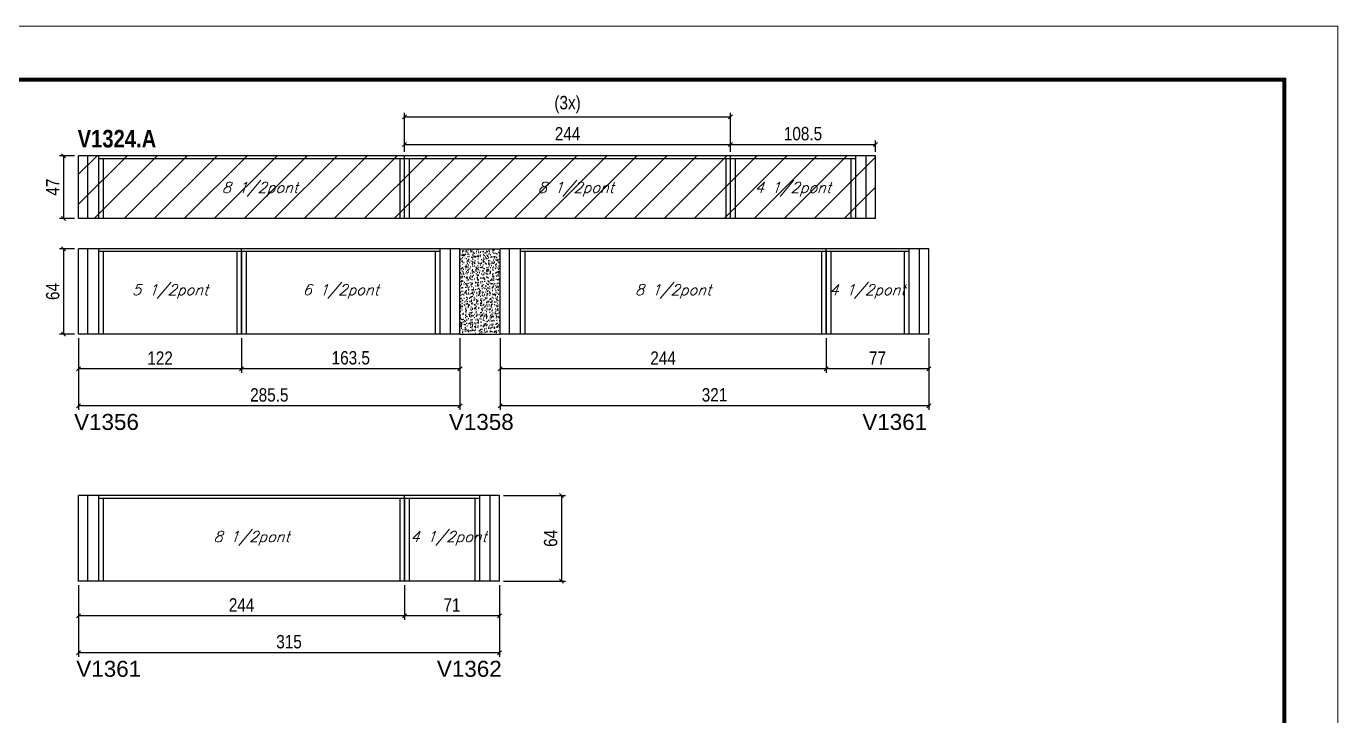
# Model space of a CAD drawing. Extents: x 3309 to 10384, y -2522 to 14608.
# Drawn here: x 5411 to 6393, y 7200 to 7716 of the extents above; entities that cross this region are included whole.
import ezdxf

# ---------------------------------------------------------------- set-up
doc = ezdxf.new("R2010")
doc.units = 0
doc.linetypes.add('DASHED', pattern=[0.75, 0.5, -0.25])
for name, color, linetype in [('5', 5, 'Continuous'), ('COTA', 241, 'Continuous'), ('NOMENCLATURA', 7, 'Continuous'), ('Painéis', 200, 'Continuous'), ('SARR_2.2x7', 40, 'Continuous'), ('SARR_3.5x7', 81, 'Continuous'), ('texto', 7, 'Continuous')]:
    doc.layers.add(name, color=color, linetype=linetype)
for name, color, linetype, lineweight in [('Folhas', 255, 'Continuous', 9), ('Hachura', 251, 'Continuous', 9), ('SARRAFO DE PRESSAO', 251, 'DASHED', 9)]:
    doc.layers.add(name, color=color, linetype=linetype, lineweight=lineweight)
doc.styles.add('COTA TECNICA', font='techl___.ttf', dxfattribs={"height": 10})
doc.styles.add('Romans', font='romans.shx')
doc.styles.get("Standard").update_dxf_attribs({"font": 'arial.ttf'})
doc.styles.add('TECNICA', font='techb___.ttf', dxfattribs={"height": 10})
doc.dimstyles.new('PAINEL', dxfattribs={"dimtxt": 10, "dimasz": 3, "dimexe": 3, "dimexo": 3, "dimgap": 3, "dimtad": 1, "dimdec": 1, "dimzin": 12, "dimdsep": 46, "dimtxsty": 'COTA TECNICA', "dimblk1": 'OBLIQUE', "dimblk2": 'OBLIQUE', "dimsah": 1, "dimcen": 0.9, "dimclrd": 4, "dimclre": 4, "dimclrt": 240, "dimadec": 1, "dimazin": 3, "dimtfac": 1, "dimtdec": 1, "dimtmove": 0, "dimatfit": 3, "dimfxl": 1, "dimtolj": 1, "dimtzin": 12, "dimarcsym": 0})

# ---------------------------------------------------------------- blocks, each defined once
blk = doc.blocks.new('9999999999')
at = {"layer": 'Folhas'}
blk.add_lwpolyline([(98138.98, 34190.21), (99623.98, 34190.21), (99623.98, 35240.21), (98138.98, 35240.21)], close=True, dxfattribs=at)
at = {"layer": 'Folhas', "color": 30, "const_width": 3}
blk.add_lwpolyline([(98213.98, 34230.21), (99583.98, 34230.21), (99583.98, 35200.21), (98213.98, 35200.21)], close=True, dxfattribs=at)
blk = doc.blocks.new('_Oblique')
at = {"color": 0, "linetype": 'ByBlock', "lineweight": -2}
blk.add_line((-0.5, -0.5), (0.5, 0.5), dxfattribs=at)
blk = doc.blocks.new('*D717')
at = {"layer": 'COTA', "color": 4, "linetype": 'ByBlock', "lineweight": -2, "transparency": 16777216}
for p, q in [((5572.31, 7482.89), (5572.31, 7456.97)), ((5735.81, 7482.89), (5735.81, 7456.97)), ((5735.81, 7459.97), (5572.31, 7459.97))]:
    blk.add_line(p, q, dxfattribs=at)
at = {"layer": 'Defpoints', "color": 0, "linetype": 'ByBlock', "transparency": 16777216}
for p in [(5572.31, 7485.89), (5735.81, 7485.89), (5572.31, 7459.97)]:
    blk.add_point(p, dxfattribs=at)
at = {"layer": 'COTA', "color": 4, "linetype": 'ByBlock', "lineweight": -2, "transparency": 16777216, "xscale": 3, "yscale": 3, "zscale": 3, "rotation": 180}
blk.add_blockref('_Oblique', (5572.31, 7459.97), dxfattribs=at)
at = {"layer": 'COTA', "color": 4, "linetype": 'ByBlock', "lineweight": -2, "transparency": 16777216, "xscale": 3, "yscale": 3, "zscale": 3}
blk.add_blockref('_Oblique', (5735.81, 7459.97), dxfattribs=at)
at = {"layer": 'COTA', "color": 240, "linetype": 'ByBlock', "transparency": 16777216, "insert": (5654.06, 7468.19), "char_height": 10, "attachment_point": 5, "style": 'COTA TECNICA'}
blk.add_mtext('\\A1;163.5', dxfattribs=at)
blk = doc.blocks.new('*D718')
at = {"layer": 'COTA', "color": 4, "linetype": 'ByBlock', "lineweight": -2, "transparency": 16777216}
for p, q in [((5450.31, 7482.89), (5450.31, 7456.97)), ((5572.31, 7482.89), (5572.31, 7456.97)), ((5572.31, 7459.97), (5450.31, 7459.97))]:
    blk.add_line(p, q, dxfattribs=at)
at = {"layer": 'Defpoints', "color": 0, "linetype": 'ByBlock', "transparency": 16777216}
for p in [(5450.31, 7485.89), (5572.31, 7485.89), (5450.31, 7459.97)]:
    blk.add_point(p, dxfattribs=at)
at = {"layer": 'COTA', "color": 4, "linetype": 'ByBlock', "lineweight": -2, "transparency": 16777216, "xscale": 3, "yscale": 3, "zscale": 3, "rotation": 180}
blk.add_blockref('_Oblique', (5450.31, 7459.97), dxfattribs=at)
at = {"layer": 'COTA', "color": 4, "linetype": 'ByBlock', "lineweight": -2, "transparency": 16777216, "xscale": 3, "yscale": 3, "zscale": 3}
blk.add_blockref('_Oblique', (5572.31, 7459.97), dxfattribs=at)
at = {"layer": 'COTA', "color": 240, "linetype": 'ByBlock', "transparency": 16777216, "insert": (5511.31, 7468.03), "char_height": 10, "attachment_point": 5, "style": 'COTA TECNICA'}
blk.add_mtext('\\A1;122', dxfattribs=at)
blk = doc.blocks.new('*D719')
at = {"layer": 'COTA', "color": 4, "linetype": 'ByBlock', "lineweight": -2, "transparency": 16777216}
for p, q in [((5450.31, 7482.89), (5450.31, 7429.27)), ((5735.81, 7482.89), (5735.81, 7429.27)), ((5735.81, 7432.27), (5450.31, 7432.27))]:
    blk.add_line(p, q, dxfattribs=at)
at = {"layer": 'Defpoints', "color": 0, "linetype": 'ByBlock', "transparency": 16777216}
for p in [(5450.31, 7485.89), (5735.81, 7485.89), (5450.31, 7432.27)]:
    blk.add_point(p, dxfattribs=at)
at = {"layer": 'COTA', "color": 4, "linetype": 'ByBlock', "lineweight": -2, "transparency": 16777216, "xscale": 3, "yscale": 3, "zscale": 3, "rotation": 180}
blk.add_blockref('_Oblique', (5450.31, 7432.27), dxfattribs=at)
at = {"layer": 'COTA', "color": 4, "linetype": 'ByBlock', "lineweight": -2, "transparency": 16777216, "xscale": 3, "yscale": 3, "zscale": 3}
blk.add_blockref('_Oblique', (5735.81, 7432.27), dxfattribs=at)
at = {"layer": 'COTA', "color": 240, "linetype": 'ByBlock', "transparency": 16777216, "insert": (5593.06, 7440.4), "char_height": 10, "attachment_point": 5, "style": 'COTA TECNICA'}
blk.add_mtext('\\A1;285.5', dxfattribs=at)
blk = doc.blocks.new('*D720')
at = {"layer": 'COTA', "color": 4, "linetype": 'ByBlock', "lineweight": -2, "transparency": 16777216}
for p, q in [((6009.81, 7482.89), (6009.81, 7456.97)), ((6086.81, 7482.89), (6086.81, 7456.97)), ((6086.81, 7459.97), (6009.81, 7459.97))]:
    blk.add_line(p, q, dxfattribs=at)
at = {"layer": 'Defpoints', "color": 0, "linetype": 'ByBlock', "transparency": 16777216}
for p in [(6009.81, 7485.89), (6086.81, 7485.89), (6009.81, 7459.97)]:
    blk.add_point(p, dxfattribs=at)
at = {"layer": 'COTA', "color": 4, "linetype": 'ByBlock', "lineweight": -2, "transparency": 16777216, "xscale": 3, "yscale": 3, "zscale": 3, "rotation": 180}
blk.add_blockref('_Oblique', (6009.81, 7459.97), dxfattribs=at)
at = {"layer": 'COTA', "color": 4, "linetype": 'ByBlock', "lineweight": -2, "transparency": 16777216, "xscale": 3, "yscale": 3, "zscale": 3}
blk.add_blockref('_Oblique', (6086.81, 7459.97), dxfattribs=at)
at = {"layer": 'COTA', "color": 240, "linetype": 'ByBlock', "transparency": 16777216, "insert": (6048.31, 7468.05), "char_height": 10, "attachment_point": 5, "style": 'COTA TECNICA'}
blk.add_mtext('\\A1;77', dxfattribs=at)
blk = doc.blocks.new('*D721')
at = {"layer": 'COTA', "color": 4, "linetype": 'ByBlock', "lineweight": -2, "transparency": 16777216}
for p, q in [((5765.81, 7482.89), (5765.81, 7456.97)), ((6009.81, 7482.89), (6009.81, 7456.97)), ((6009.81, 7459.97), (5765.81, 7459.97))]:
    blk.add_line(p, q, dxfattribs=at)
at = {"layer": 'Defpoints', "color": 0, "linetype": 'ByBlock', "transparency": 16777216}
for p in [(5765.81, 7485.89), (6009.81, 7485.89), (5765.81, 7459.97)]:
    blk.add_point(p, dxfattribs=at)
at = {"layer": 'COTA', "color": 4, "linetype": 'ByBlock', "lineweight": -2, "transparency": 16777216, "xscale": 3, "yscale": 3, "zscale": 3, "rotation": 180}
blk.add_blockref('_Oblique', (5765.81, 7459.97), dxfattribs=at)
at = {"layer": 'COTA', "color": 4, "linetype": 'ByBlock', "lineweight": -2, "transparency": 16777216, "xscale": 3, "yscale": 3, "zscale": 3}
blk.add_blockref('_Oblique', (6009.81, 7459.97), dxfattribs=at)
at = {"layer": 'COTA', "color": 240, "linetype": 'ByBlock', "transparency": 16777216, "insert": (5887.81, 7468.05), "char_height": 10, "attachment_point": 5, "style": 'COTA TECNICA'}
blk.add_mtext('\\A1;244', dxfattribs=at)
blk = doc.blocks.new('*D722')
at = {"layer": 'COTA', "color": 4, "linetype": 'ByBlock', "lineweight": -2, "transparency": 16777216}
for p, q in [((5765.81, 7482.89), (5765.81, 7429.27)), ((6086.81, 7482.89), (6086.81, 7429.27)), ((6086.81, 7432.27), (5765.81, 7432.27))]:
    blk.add_line(p, q, dxfattribs=at)
at = {"layer": 'Defpoints', "color": 0, "linetype": 'ByBlock', "transparency": 16777216}
for p in [(5765.81, 7485.89), (6086.81, 7485.89), (5765.81, 7432.27)]:
    blk.add_point(p, dxfattribs=at)
at = {"layer": 'COTA', "color": 4, "linetype": 'ByBlock', "lineweight": -2, "transparency": 16777216, "xscale": 3, "yscale": 3, "zscale": 3, "rotation": 180}
blk.add_blockref('_Oblique', (5765.81, 7432.27), dxfattribs=at)
at = {"layer": 'COTA', "color": 4, "linetype": 'ByBlock', "lineweight": -2, "transparency": 16777216, "xscale": 3, "yscale": 3, "zscale": 3}
blk.add_blockref('_Oblique', (6086.81, 7432.27), dxfattribs=at)
at = {"layer": 'COTA', "color": 240, "linetype": 'ByBlock', "transparency": 16777216, "insert": (5926.31, 7440.48), "char_height": 10, "attachment_point": 5, "style": 'COTA TECNICA'}
blk.add_mtext('\\A1;321', dxfattribs=at)
blk = doc.blocks.new('*D723')
at = {"layer": 'COTA', "color": 4, "linetype": 'ByBlock', "lineweight": -2, "transparency": 16777216}
for p, q in [((5694.31, 7298.11), (5694.31, 7272.2)), ((5765.31, 7298.11), (5765.31, 7272.2)), ((5765.31, 7275.2), (5694.31, 7275.2))]:
    blk.add_line(p, q, dxfattribs=at)
at = {"layer": 'Defpoints', "color": 0, "linetype": 'ByBlock', "transparency": 16777216}
for p in [(5694.31, 7301.11), (5765.31, 7301.11), (5694.31, 7275.2)]:
    blk.add_point(p, dxfattribs=at)
at = {"layer": 'COTA', "color": 4, "linetype": 'ByBlock', "lineweight": -2, "transparency": 16777216, "xscale": 3, "yscale": 3, "zscale": 3, "rotation": 180}
blk.add_blockref('_Oblique', (5694.31, 7275.2), dxfattribs=at)
at = {"layer": 'COTA', "color": 4, "linetype": 'ByBlock', "lineweight": -2, "transparency": 16777216, "xscale": 3, "yscale": 3, "zscale": 3}
blk.add_blockref('_Oblique', (5765.31, 7275.2), dxfattribs=at)
at = {"layer": 'COTA', "color": 240, "linetype": 'ByBlock', "transparency": 16777216, "insert": (5729.81, 7283.27), "char_height": 10, "attachment_point": 5, "style": 'COTA TECNICA'}
blk.add_mtext('\\A1;71', dxfattribs=at)
blk = doc.blocks.new('*D724')
at = {"layer": 'COTA', "color": 4, "linetype": 'ByBlock', "lineweight": -2, "transparency": 16777216}
for p, q in [((5450.31, 7298.11), (5450.31, 7272.2)), ((5694.31, 7298.11), (5694.31, 7272.2)), ((5694.31, 7275.2), (5450.31, 7275.2))]:
    blk.add_line(p, q, dxfattribs=at)
at = {"layer": 'Defpoints', "color": 0, "linetype": 'ByBlock', "transparency": 16777216}
for p in [(5450.31, 7301.11), (5694.31, 7301.11), (5450.31, 7275.2)]:
    blk.add_point(p, dxfattribs=at)
at = {"layer": 'COTA', "color": 4, "linetype": 'ByBlock', "lineweight": -2, "transparency": 16777216, "xscale": 3, "yscale": 3, "zscale": 3, "rotation": 180}
blk.add_blockref('_Oblique', (5450.31, 7275.2), dxfattribs=at)
at = {"layer": 'COTA', "color": 4, "linetype": 'ByBlock', "lineweight": -2, "transparency": 16777216, "xscale": 3, "yscale": 3, "zscale": 3}
blk.add_blockref('_Oblique', (5694.31, 7275.2), dxfattribs=at)
at = {"layer": 'COTA', "color": 240, "linetype": 'ByBlock', "transparency": 16777216, "insert": (5572.31, 7283.27), "char_height": 10, "attachment_point": 5, "style": 'COTA TECNICA'}
blk.add_mtext('\\A1;244', dxfattribs=at)
blk = doc.blocks.new('*D726')
at = {"layer": 'COTA', "color": 4, "linetype": 'ByBlock', "lineweight": -2, "transparency": 16777216}
for p, q in [((5450.31, 7298.11), (5450.31, 7244.49)), ((5765.31, 7298.11), (5765.31, 7244.49)), ((5765.31, 7247.49), (5450.31, 7247.49))]:
    blk.add_line(p, q, dxfattribs=at)
at = {"layer": 'Defpoints', "color": 0, "linetype": 'ByBlock', "transparency": 16777216}
for p in [(5450.31, 7301.11), (5765.31, 7301.11), (5450.31, 7247.49)]:
    blk.add_point(p, dxfattribs=at)
at = {"layer": 'COTA', "color": 4, "linetype": 'ByBlock', "lineweight": -2, "transparency": 16777216, "xscale": 3, "yscale": 3, "zscale": 3, "rotation": 180}
blk.add_blockref('_Oblique', (5450.31, 7247.49), dxfattribs=at)
at = {"layer": 'COTA', "color": 4, "linetype": 'ByBlock', "lineweight": -2, "transparency": 16777216, "xscale": 3, "yscale": 3, "zscale": 3}
blk.add_blockref('_Oblique', (5765.31, 7247.49), dxfattribs=at)
at = {"layer": 'COTA', "color": 240, "linetype": 'ByBlock', "transparency": 16777216, "insert": (5607.81, 7255.71), "char_height": 10, "attachment_point": 5, "style": 'COTA TECNICA'}
blk.add_mtext('\\A1;315', dxfattribs=at)
blk = doc.blocks.new('*D725')
at = {"layer": 'COTA', "color": 4, "lineweight": -2, "transparency": 16777216}
for p, q in [((5768.31, 7365.11), (5814.81, 7365.11)), ((5811.81, 7365.11), (5811.81, 7301.11)), ((5768.31, 7301.11), (5814.81, 7301.11))]:
    blk.add_line(p, q, dxfattribs=at)
at = {"layer": 'Defpoints', "color": 0, "transparency": 16777216}
for p in [(5765.31, 7365.11), (5765.31, 7301.11), (5811.81, 7301.11)]:
    blk.add_point(p, dxfattribs=at)
at = {"layer": 'COTA', "color": 4, "lineweight": -2, "transparency": 16777216, "xscale": 3, "yscale": 3, "zscale": 3}
for p, rotation in [((5811.81, 7365.11), 90), ((5811.81, 7301.11), 270)]:
    blk.add_blockref('_Oblique', p, dxfattribs=dict(at, rotation=rotation))
at = {"layer": 'COTA', "color": 240, "transparency": 16777216, "insert": (5803.71, 7333.11), "char_height": 10, "attachment_point": 5, "rotation": 90, "style": 'COTA TECNICA'}
blk.add_mtext('\\A1;64', dxfattribs=at)
blk = doc.blocks.new('*D727')
at = {"layer": 'COTA', "color": 4, "lineweight": -2, "transparency": 16777216}
for p, q in [((5694.31, 7622.42), (5694.31, 7630.82)), ((5938.31, 7622.42), (5938.31, 7630.82)), ((5694.31, 7627.82), (5938.31, 7627.82))]:
    blk.add_line(p, q, dxfattribs=at)
at = {"layer": 'Defpoints', "color": 0, "transparency": 16777216}
for p in [(5694.31, 7619.42), (5938.31, 7627.82), (5938.31, 7619.42)]:
    blk.add_point(p, dxfattribs=at)
at = {"layer": 'COTA', "color": 4, "lineweight": -2, "transparency": 16777216, "xscale": 3, "yscale": 3, "zscale": 3, "rotation": 180}
blk.add_blockref('_Oblique', (5694.31, 7627.82), dxfattribs=at)
at = {"layer": 'COTA', "color": 4, "lineweight": -2, "transparency": 16777216, "xscale": 3, "yscale": 3, "zscale": 3}
blk.add_blockref('_Oblique', (5938.31, 7627.82), dxfattribs=at)
at = {"layer": 'COTA', "color": 240, "transparency": 16777216, "insert": (5816.31, 7635.89), "char_height": 10, "attachment_point": 5, "style": 'COTA TECNICA'}
blk.add_mtext('\\A1;244', dxfattribs=at)
blk = doc.blocks.new('*D728')
at = {"layer": 'COTA', "color": 4, "lineweight": -2, "transparency": 16777216}
for p, q in [((5938.31, 7622.42), (5938.31, 7630.82)), ((6046.81, 7622.42), (6046.81, 7630.82)), ((5938.31, 7627.82), (6046.81, 7627.82))]:
    blk.add_line(p, q, dxfattribs=at)
at = {"layer": 'Defpoints', "color": 0, "transparency": 16777216}
for p in [(5938.31, 7619.42), (6046.81, 7627.82), (6046.81, 7619.42)]:
    blk.add_point(p, dxfattribs=at)
at = {"layer": 'COTA', "color": 4, "lineweight": -2, "transparency": 16777216, "xscale": 3, "yscale": 3, "zscale": 3, "rotation": 180}
blk.add_blockref('_Oblique', (5938.31, 7627.82), dxfattribs=at)
at = {"layer": 'COTA', "color": 4, "lineweight": -2, "transparency": 16777216, "xscale": 3, "yscale": 3, "zscale": 3}
blk.add_blockref('_Oblique', (6046.81, 7627.82), dxfattribs=at)
at = {"layer": 'COTA', "color": 240, "transparency": 16777216, "insert": (5992.56, 7635.95), "char_height": 10, "attachment_point": 5, "style": 'COTA TECNICA'}
blk.add_mtext('\\A1;108.5', dxfattribs=at)
blk = doc.blocks.new('*D729')
at = {"layer": 'COTA', "color": 4, "lineweight": -2, "transparency": 16777216}
for p, q in [((5694.31, 7622.42), (5694.31, 7651.51)), ((5694.31, 7648.51), (5938.31, 7648.51)), ((5938.31, 7622.42), (5938.31, 7651.51))]:
    blk.add_line(p, q, dxfattribs=at)
at = {"layer": 'Defpoints', "color": 0, "transparency": 16777216}
for p in [(5938.31, 7648.51), (5694.31, 7619.42), (5938.31, 7619.42)]:
    blk.add_point(p, dxfattribs=at)
at = {"layer": 'COTA', "color": 4, "lineweight": -2, "transparency": 16777216, "xscale": 3, "yscale": 3, "zscale": 3, "rotation": 180}
blk.add_blockref('_Oblique', (5694.31, 7648.51), dxfattribs=at)
at = {"layer": 'COTA', "color": 4, "lineweight": -2, "transparency": 16777216, "xscale": 3, "yscale": 3, "zscale": 3}
blk.add_blockref('_Oblique', (5938.31, 7648.51), dxfattribs=at)
at = {"layer": 'COTA', "color": 240, "transparency": 16777216, "insert": (5816.31, 7657.73), "char_height": 10, "attachment_point": 5, "style": 'COTA TECNICA'}
blk.add_mtext('\\A1;(3x)', dxfattribs=at)
blk = doc.blocks.new('*D730')
at = {"layer": 'COTA', "color": 4, "lineweight": -2, "transparency": 16777216}
for p, q in [((5447.31, 7549.89), (5436.08, 7549.89)), ((5439.08, 7549.89), (5439.08, 7485.89)), ((5447.31, 7485.89), (5436.08, 7485.89))]:
    blk.add_line(p, q, dxfattribs=at)
at = {"layer": 'Defpoints', "color": 0, "transparency": 16777216}
for p in [(5450.31, 7549.89), (5439.08, 7485.89), (5450.31, 7485.89)]:
    blk.add_point(p, dxfattribs=at)
at = {"layer": 'COTA', "color": 4, "lineweight": -2, "transparency": 16777216, "xscale": 3, "yscale": 3, "zscale": 3}
for p, rotation in [((5439.08, 7549.89), 90), ((5439.08, 7485.89), 270)]:
    blk.add_blockref('_Oblique', p, dxfattribs=dict(at, rotation=rotation))
at = {"layer": 'COTA', "color": 240, "transparency": 16777216, "insert": (5430.98, 7517.89), "char_height": 10, "attachment_point": 5, "rotation": 90, "style": 'COTA TECNICA'}
blk.add_mtext('\\A1;64', dxfattribs=at)
blk = doc.blocks.new('*D731')
at = {"layer": 'COTA', "color": 4, "lineweight": -2, "transparency": 16777216}
for p, q in [((5447.31, 7619.42), (5436.08, 7619.42)), ((5439.08, 7619.42), (5439.08, 7572.42)), ((5447.31, 7572.42), (5436.08, 7572.42))]:
    blk.add_line(p, q, dxfattribs=at)
at = {"layer": 'Defpoints', "color": 0, "transparency": 16777216}
for p in [(5450.31, 7619.42), (5439.08, 7572.42), (5450.31, 7572.42)]:
    blk.add_point(p, dxfattribs=at)
at = {"layer": 'COTA', "color": 4, "lineweight": -2, "transparency": 16777216, "xscale": 3, "yscale": 3, "zscale": 3}
for p, rotation in [((5439.08, 7619.42), 90), ((5439.08, 7572.42), 270)]:
    blk.add_blockref('_Oblique', p, dxfattribs=dict(at, rotation=rotation))
at = {"layer": 'COTA', "color": 240, "transparency": 16777216, "insert": (5431, 7595.92), "char_height": 10, "attachment_point": 5, "rotation": 90, "style": 'COTA TECNICA'}
blk.add_mtext('\\A1;47', dxfattribs=at)

msp = doc.modelspace()

# ---------------------------------------------------------------- hatches: boundary and pattern name
at = {"layer": 'COTA'}
h = msp.add_hatch(dxfattribs=at)
h.set_pattern_fill('AR-CONC', color=256, scale=0.03)
h.set_pattern_definition([(50, (21.532, -80.0844), (5.46554, -0.4781726), [0.5715, -6.2865]), (355, (21.532, -80.0844), (-1.0573026, 5.7317054), [0.4572, -5.0292175]), (100.451445, (21.9876, -80.124), (4.4082374, 5.2535326), [0.4857003, -5.3427073]), (46.1842, (21.532, -78.5604), (8.132371, -1.26127), [0.85725, -9.42975]), (96.63556, (22.21, -78.6655), (7.122124, 7.422784), [0.728551, -8.014068]), (351.18415, (21.532, -78.56), (7.122124, 7.422784), [0.685799, -7.543792]), (21, (22.294, -78.9414), (4.5484317, -3.067956), [0.5715, -6.2865]), (326, (22.294, -78.9414), (1.854061, 5.525639), [0.4572, -5.0292]), (71.451445, (22.673, -79.197), (6.4024926, 2.457683), [0.4857003, -5.342698]), (37.5, (21.5322, -80.0844), (0.0926581, 2.53665117), [0, -4.96824, 0, -5.1054, 0, -5.04825]), (7.5, (21.5322, -80.0844), (2.0045899, 3.00541724), [0, -2.91084, 0, -4.85394, 0, -1.92405]), (327.5, (19.833, -80.0844), (4.06771786, -0.1718623), [0, -1.905, 0, -5.9436, 0, -7.8867]), (317.5, (19.071, -80.0844), (4.4438754, 0.7627947), [0, -2.4765, 0, -3.94716, 0, -5.6007])])
h.paths.add_polyline_path([(5765.81, 7549.89), (5735.81, 7549.89), (5735.81, 7485.89), (5765.81, 7485.89)])
at = {"layer": 'Hachura', "linetype": 'ByBlock'}
h = msp.add_hatch(dxfattribs=at)
h.set_pattern_fill('ANSI31', color=256, scale=5)
h.paths.add_polyline_path([(5694.31, 7619.42), (5450.31, 7619.42), (5450.31, 7572.42), (5694.31, 7572.42)])
h.paths.add_polyline_path([(5938.31, 7619.42), (5694.31, 7619.42), (5694.31, 7572.42), (5938.31, 7572.42)])
h.paths.add_polyline_path([(6046.81, 7619.42), (5938.31, 7619.42), (5938.31, 7572.42), (6046.81, 7572.42)])

# ---------------------------------------------------------------- linework, layer by layer
at = {"layer": 'COTA'}
for p, q in [((5735.81, 7549.89), (5765.81, 7549.89)), ((5735.81, 7485.89), (5765.81, 7485.89))]:
    msp.add_line(p, q, dxfattribs=at)
at = {"layer": 'Painéis', "linetype": 'ByBlock'}
for p, q in [((6046.81, 7619.42), (5450.31, 7619.42)), ((5450.31, 7572.42), (5450.31, 7619.42)), ((5694.31, 7572.42), (5694.31, 7619.42)), ((5938.31, 7572.42), (5938.31, 7619.42)), ((6046.81, 7572.42), (6046.81, 7619.42)), ((6046.81, 7572.42), (5450.31, 7572.42)), ((5735.81, 7549.89), (5450.31, 7549.89)), ((5450.31, 7485.89), (5450.31, 7549.89)), ((5572.31, 7485.89), (5572.31, 7549.89)), ((5735.81, 7485.89), (5735.81, 7549.89)), ((6086.81, 7549.89), (5765.81, 7549.89)), ((5765.81, 7485.89), (5765.81, 7549.89)), ((6009.81, 7485.89), (6009.81, 7549.89)), ((6086.81, 7485.89), (6086.81, 7549.89)), ((5735.81, 7485.89), (5450.31, 7485.89)), ((6086.81, 7485.89), (5765.81, 7485.89)), ((5765.31, 7365.11), (5450.31, 7365.11)), ((5450.31, 7301.11), (5450.31, 7365.11)), ((5694.31, 7301.11), (5694.31, 7365.11)), ((5765.31, 7301.11), (5765.31, 7365.11)), ((5765.31, 7301.11), (5450.31, 7301.11))]:
    msp.add_line(p, q, dxfattribs=at)
at = {"layer": 'SARR_2.2x7', "linetype": 'Continuous'}
for p, q in [((5457.31, 7572.42), (5457.31, 7619.42)), ((6039.81, 7572.42), (6039.81, 7619.42)), ((5694.31, 7617.22), (5465.31, 7617.22)), ((5938.31, 7617.22), (5694.31, 7617.22)), ((6031.81, 7617.22), (5938.31, 7617.22)), ((5457.31, 7485.89), (5457.31, 7549.89)), ((5728.81, 7485.89), (5728.81, 7549.89)), ((5772.81, 7485.89), (5772.81, 7549.89)), ((6079.81, 7485.89), (6079.81, 7549.89)), ((5572.31, 7547.69), (5465.31, 7547.69)), ((5720.81, 7547.69), (5572.31, 7547.69)), ((6009.81, 7547.69), (5780.81, 7547.69)), ((6071.81, 7547.69), (6009.81, 7547.69)), ((5457.31, 7301.11), (5457.31, 7365.11)), ((5758.31, 7301.11), (5758.31, 7365.11)), ((5694.31, 7362.91), (5465.31, 7362.91)), ((5750.31, 7362.91), (5694.31, 7362.91))]:
    msp.add_line(p, q, dxfattribs=at)
at = {"layer": 'SARR_3.5x7'}
for p, q in [((5465.31, 7619.42), (5465.31, 7572.42)), ((6031.81, 7619.42), (6031.81, 7572.42)), ((5468.81, 7617.22), (5468.81, 7572.42)), ((5690.81, 7617.22), (5690.81, 7572.42)), ((5697.81, 7617.22), (5697.81, 7572.42)), ((5934.81, 7617.22), (5934.81, 7572.42)), ((5941.81, 7617.22), (5941.81, 7572.42)), ((6028.31, 7617.22), (6028.31, 7572.42)), ((5465.31, 7549.89), (5465.31, 7485.89)), ((5720.81, 7549.89), (5720.81, 7485.89)), ((5780.81, 7549.89), (5780.81, 7485.89)), ((6071.81, 7549.89), (6071.81, 7485.89)), ((5468.81, 7547.69), (5468.81, 7485.89)), ((5568.81, 7547.69), (5568.81, 7485.89)), ((5572.31, 7547.69), (5572.31, 7485.89)), ((5575.81, 7547.69), (5575.81, 7485.89)), ((5717.31, 7547.69), (5717.31, 7485.89)), ((5784.31, 7547.69), (5784.31, 7485.89)), ((6006.31, 7547.69), (6006.31, 7485.89)), ((6009.81, 7547.69), (6009.81, 7485.89)), ((6013.31, 7547.69), (6013.31, 7485.89)), ((6068.31, 7547.69), (6068.31, 7485.89)), ((5465.31, 7365.11), (5465.31, 7301.11)), ((5750.31, 7365.11), (5750.31, 7301.11)), ((5468.81, 7362.91), (5468.81, 7301.11)), ((5690.81, 7362.91), (5690.81, 7301.11)), ((5694.31, 7362.91), (5694.31, 7301.11)), ((5697.81, 7362.91), (5697.81, 7301.11)), ((5746.81, 7362.91), (5746.81, 7301.11))]:
    msp.add_line(p, q, dxfattribs=at)

# ---------------------------------------------------------------- block references
at = {"layer": 'SARRAFO DE PRESSAO', "color": 6, "linetype": 'ByBlock'}
msp.add_blockref('9999999999', (-93231.11, -27523.8), dxfattribs=at)

# ---------------------------------------------------------------- texts
at = {"layer": '5', "linetype": 'Continuous'}
for s, rotation, p in [('V1356', 359.99996, (5446.98, 7414.25)), ('V1358', 0.00004, (5727.53, 7414.25)), ('V1361', 0.00004, (6037, 7414.25)), ('V1361', 359.99996, (5448.65, 7229.48)), ('V1362', 359.99996, (5718.54, 7229.48))]:
    msp.add_text(s, height=12, rotation=rotation, dxfattribs=at).set_placement(p)
at = {"layer": 'NOMENCLATURA', "style": 'TECNICA'}
msp.add_text('V1324.A', height=13.2, dxfattribs=at).set_placement((5449.59, 7625.66))
at = {"layer": 'texto', "color": 2, "char_height": 8, "attachment_point": 5, "style": 'Romans'}
for s, insert in [('{\\Q19;\\C256;8 1/2pont}', (5586.06, 7594.42)), ('{\\Q19;\\C256;8 1/2pont}', (5822.56, 7594.42)), ('{\\Q19;\\C256;4 1/2pont}', (5985.06, 7594.42)), ('{\\Q19;\\C256;5 1/2pont}', (5518.81, 7517.89)), ('{\\Q19;\\C256;6 1/2pont}', (5646.56, 7517.89)), ('{\\Q19;\\C256;8 1/2pont}', (5895.31, 7517.89)), ('{\\Q19;\\C256;4 1/2pont}', (6040.81, 7517.89)), ('{\\Q19;\\C256;8 1/2pont}', (5579.81, 7333.11)), ('{\\Q19;\\C256;4 1/2pont}', (5727.31, 7333.11))]:
    msp.add_mtext(s, dxfattribs=dict(at, insert=insert))

# ---------------------------------------------------------------- dimensions: what is measured, and where the dimension line sits
at = {"layer": 'COTA'}
dim = msp.add_linear_dim(base=(5938.31, 7648.51), p1=(5694.31, 7619.42), p2=(5938.31, 7619.42), text='(3x)', dimstyle='PAINEL', dxfattribs=at)
dim.commit()
dim.dimension.update_dxf_attribs({"geometry": '*D729', "text_midpoint": (5816.31, 7657.73)})
dim = msp.add_linear_dim(base=(5938.31, 7627.82), p1=(5694.31, 7619.42), p2=(5938.31, 7619.42), dimstyle='PAINEL', dxfattribs=at)
dim.commit()
dim.dimension.update_dxf_attribs({"geometry": '*D727', "text_midpoint": (5816.31, 7635.89)})
dim = msp.add_linear_dim(base=(6046.81, 7627.82), p1=(5938.31, 7619.42), p2=(6046.81, 7619.42), dimstyle='PAINEL', override={"dimtmove": 1}, dxfattribs=at)
dim.commit()
dim.dimension.update_dxf_attribs({"geometry": '*D728', "text_midpoint": (5992.56, 7635.95)})
for base, p1, p2, picture, middle in [((5439.08, 7572.42), (5450.31, 7619.42), (5450.31, 7572.42), '*D731', (5431, 7595.92)), ((5439.08, 7485.89), (5450.31, 7549.89), (5450.31, 7485.89), '*D730', (5430.98, 7517.89)), ((5811.81, 7301.11), (5765.31, 7365.11), (5765.31, 7301.11), '*D725', (5803.71, 7333.11))]:
    dim = msp.add_linear_dim(base=base, p1=p1, p2=p2, angle=90, dimstyle='PAINEL', dxfattribs=at)
    dim.commit()
    dim.dimension.update_dxf_attribs({"geometry": picture, "text_midpoint": middle})
at = {"layer": 'COTA', "linetype": 'ByBlock'}
for base, p1, p2, picture, middle in [((5450.31, 7459.97), (5572.31, 7485.89), (5450.31, 7485.89), '*D718', (5511.31, 7468.03)), ((5765.81, 7459.97), (6009.81, 7485.89), (5765.81, 7485.89), '*D721', (5887.81, 7468.05)), ((5450.31, 7275.2), (5694.31, 7301.11), (5450.31, 7301.11), '*D724', (5572.31, 7283.27))]:
    dim = msp.add_linear_dim(base=base, p1=p1, p2=p2, angle=180, dimstyle='PAINEL', override={"dimtmove": 1}, dxfattribs=at)
    dim.commit()
    dim.dimension.update_dxf_attribs({"geometry": picture, "text_midpoint": middle})
for base, p1, p2, picture, middle in [((5450.31, 7432.27), (5735.81, 7485.89), (5450.31, 7485.89), '*D719', (5593.06, 7440.4)), ((5572.31, 7459.97), (5735.81, 7485.89), (5572.31, 7485.89), '*D717', (5654.06, 7468.19)), ((5765.81, 7432.27), (6086.81, 7485.89), (5765.81, 7485.89), '*D722', (5926.31, 7440.48)), ((6009.81, 7459.97), (6086.81, 7485.89), (6009.81, 7485.89), '*D720', (6048.31, 7468.05)), ((5450.31, 7247.49), (5765.31, 7301.11), (5450.31, 7301.11), '*D726', (5607.81, 7255.71)), ((5694.31, 7275.2), (5765.31, 7301.11), (5694.31, 7301.11), '*D723', (5729.81, 7283.27))]:
    dim = msp.add_linear_dim(base=base, p1=p1, p2=p2, angle=180, dimstyle='PAINEL', dxfattribs=at)
    dim.commit()
    dim.dimension.update_dxf_attribs({"geometry": picture, "text_midpoint": middle})

doc.saveas('drawing.dxf')
